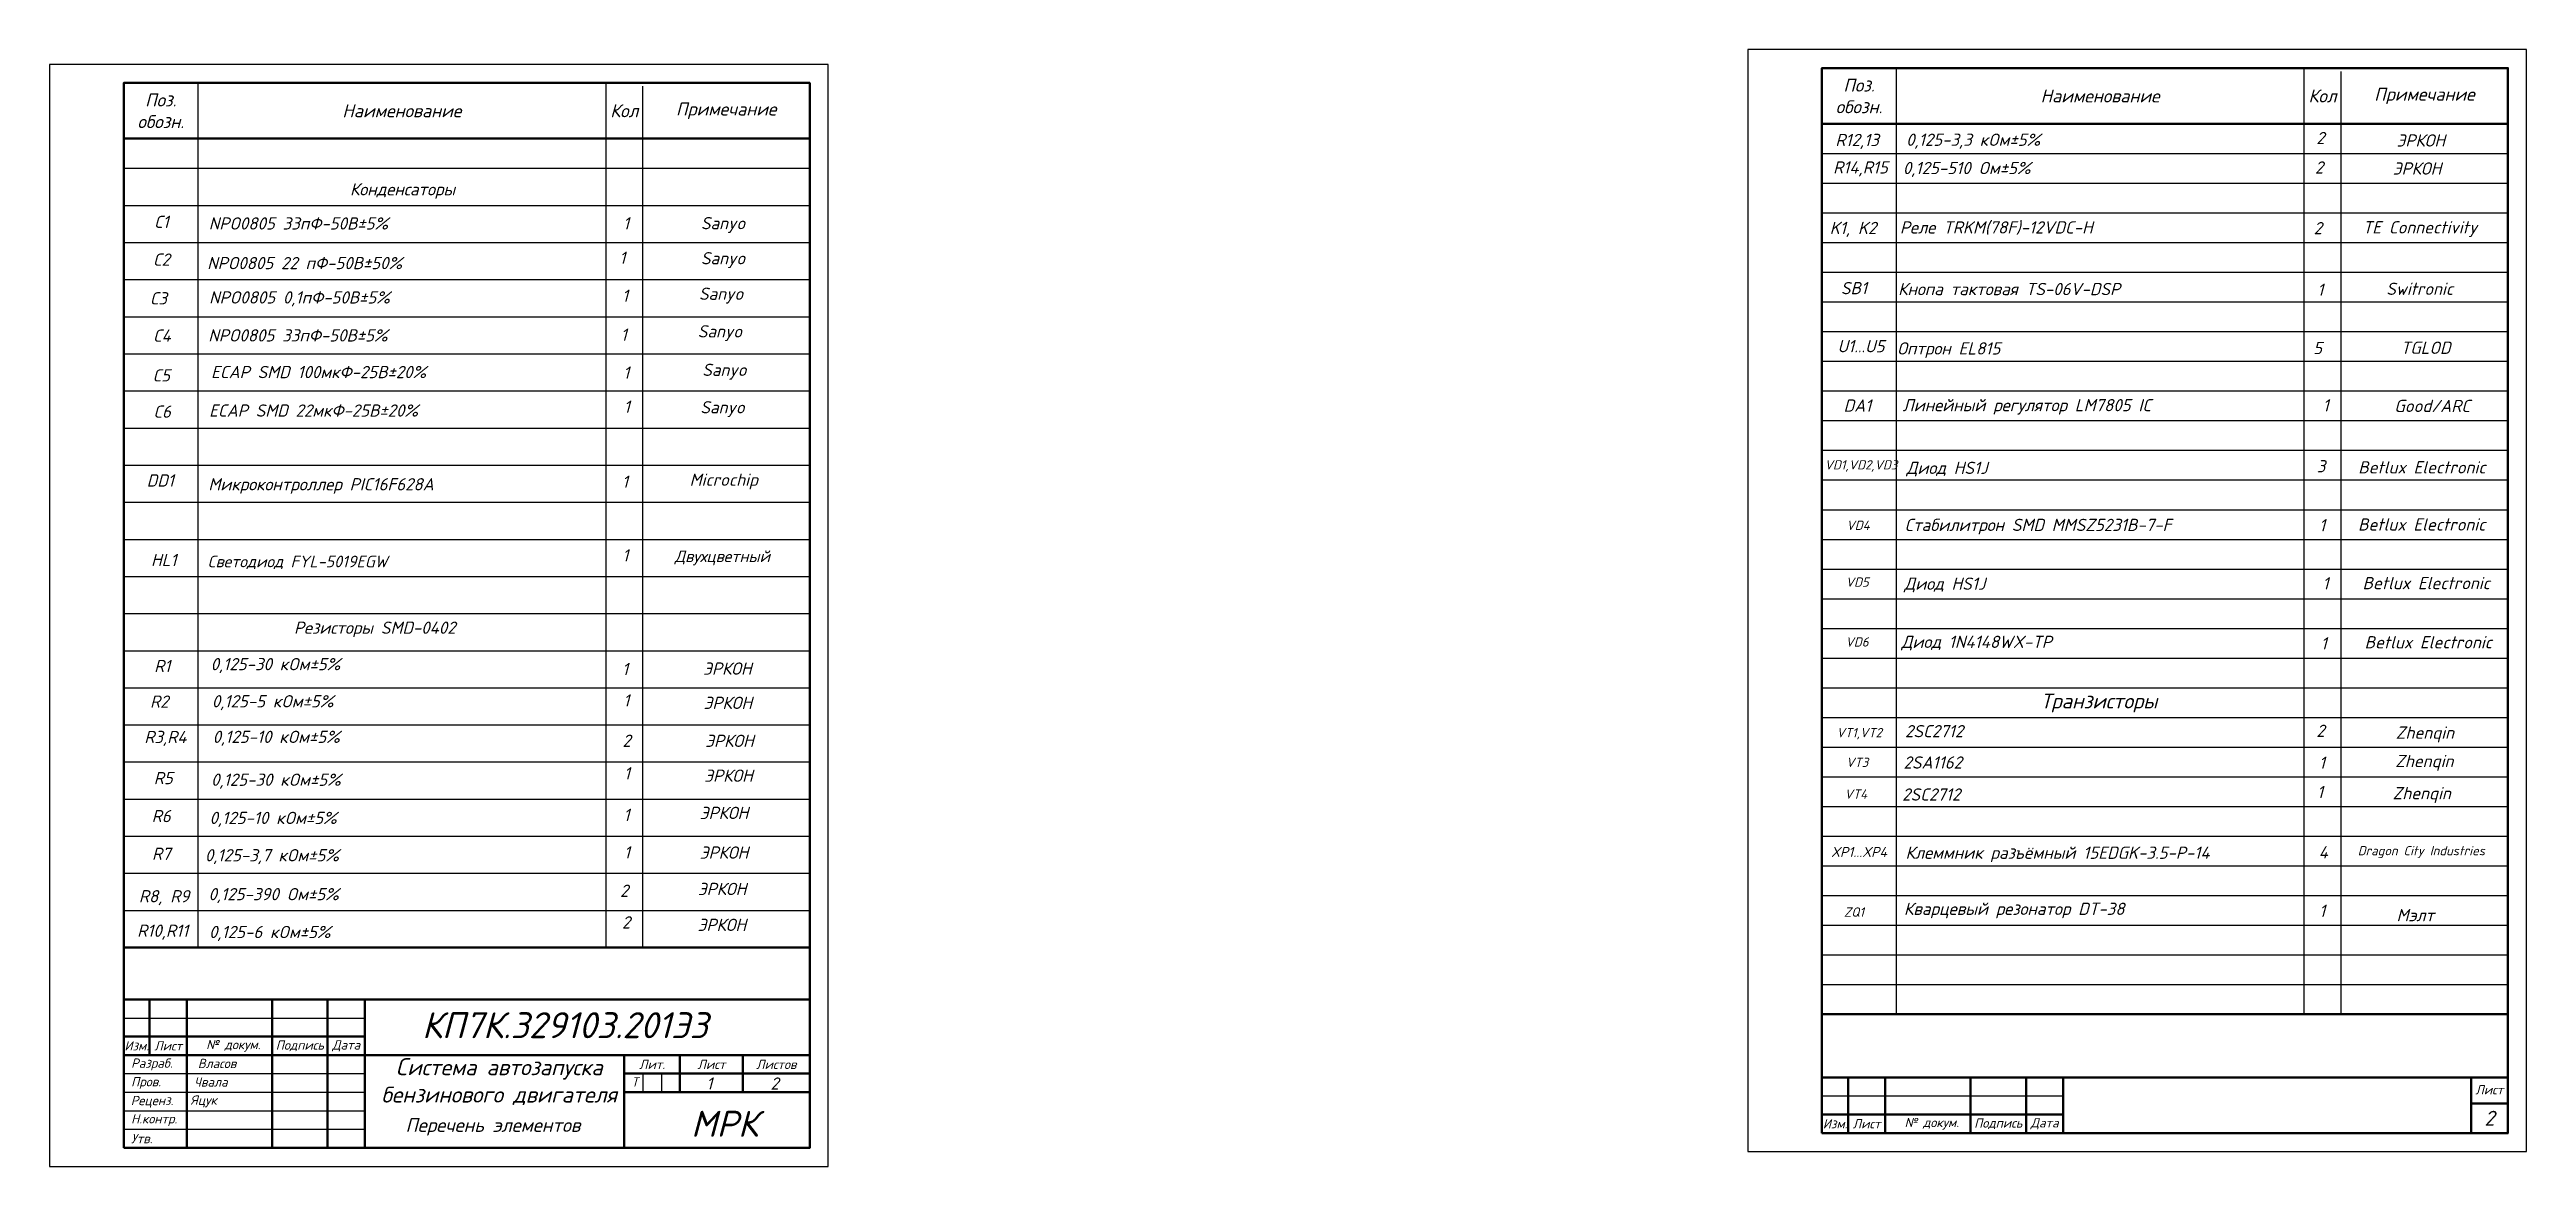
# Model space of a CAD drawing. Header units: millimetres. Extents: x 0 to 668, y 0 to 301.
import ezdxf

# ---------------------------------------------------------------- set-up
doc = ezdxf.new("R2010")
doc.units = ezdxf.units.MM
doc.styles.get("Standard").update_dxf_attribs({"font": 'isocpeui.ttf'})
doc.styles.add('Мой', font='isocpeui.ttf')

msp = doc.modelspace()

# ---------------------------------------------------------------- linework, layer by layer
for p, q in [((498, 296), (498, 41)), ((608, 296), (608, 41)), ((617.96, 295.13), (617.96, 41)), ((40, 292), (40, 59)), ((150, 292), (150, 59)), ((159.96, 291.13), (159.96, 59)), ((478, 281), (478, 273)), ((20, 277), (20, 269)), ((20, 269), (20, 261)), ((20, 269), (205, 269)), ((478, 273), (663, 273)), ((478, 265), (663, 265)), ((20, 259), (205, 259)), ((478, 257), (478, 249)), ((478, 257), (663, 257)), ((20, 249), (205, 249)), ((478, 249), (663, 249)), ((478, 241), (663, 241)), ((20, 239), (205, 239)), ((20, 229), (205, 229)), ((478, 233), (663, 233)), ((478, 225), (663, 225)), ((20, 219), (205, 219)), ((478, 217), (663, 217)), ((20, 209), (205, 209)), ((478, 209), (663, 209)), ((478, 201), (663, 201)), ((20, 199), (205, 199)), ((20, 189), (205, 189)), ((478, 193), (663, 193)), ((478, 185), (663, 185)), ((20, 179), (205, 179)), ((478, 177), (663, 177)), ((20, 169), (205, 169)), ((478, 169), (663, 169)), ((478, 161), (663, 161)), ((20, 159), (205, 159)), ((20, 149), (205, 149)), ((478, 153), (663, 153)), ((478, 145), (663, 145)), ((20, 139), (205, 139)), ((478, 137), (663, 137)), ((20, 129), (205, 129)), ((478, 129), (663, 129)), ((478, 121), (663, 121)), ((20, 119), (205, 119)), ((20, 109), (205, 109)), ((478, 113), (663, 113)), ((478, 105), (663, 105)), ((20, 99), (205, 99)), ((478, 97), (663, 97)), ((20, 89), (205, 89)), ((478, 89), (663, 89)), ((478, 81), (663, 81)), ((20, 79), (205, 79)), ((20, 69), (205, 69)), ((478, 73), (663, 73)), ((478, 65), (663, 65)), ((478, 57), (663, 57)), ((478, 9), (478, 49)), ((478, 49), (663, 49)), ((573, 49), (573, 49)), ((20, 5), (20, 45)), ((115, 45), (115, 45)), ((20, 40), (85, 40)), ((20, 25), (85, 25)), ((160, 25), (160, 20)), ((165, 25), (165, 20)), ((20, 20), (85, 20)), ((20, 15), (85, 15)), ((478.05, 19), (543.05, 19)), ((20, 10), (85, 10))]:
    msp.add_line(p, q)
at = {"lineweight": 50}
for p, q in [((478, 281), (663, 281)), ((20, 277), (205, 277)), ((20, 59), (205, 59)), ((20, 45), (205, 45)), ((27, 45), (27, 30)), ((37, 45), (37, 5)), ((60, 45), (60, 5)), ((75, 45), (75, 5)), ((85, 45), (85, 5)), ((478, 41), (663, 41)), ((20, 35), (85, 35)), ((20, 30), (205, 30)), ((155, 30), (155, 5)), ((170, 30), (170, 20)), ((187, 30), (187, 20)), ((155, 25), (205, 25)), ((155, 25), (155, 20)), ((478.05, 24), (663.05, 24)), ((485.05, 24), (485.05, 9)), ((495.05, 24), (495.05, 9)), ((518.05, 24), (518.05, 9)), ((533.05, 24), (533.05, 9)), ((543.05, 24), (543.05, 9)), ((653.05, 24), (653.05, 9)), ((155, 20), (205, 20)), ((478.05, 14), (543.05, 14)), ((663.05, 17), (653.05, 17)), ((478.05, 9), (663.05, 9))]:
    msp.add_line(p, q, dxfattribs=at)
for points in [[(458, 4), (668, 4), (668, 301), (458, 301)], [(0, 0), (210, 0), (210, 297), (0, 297)]]:
    msp.add_lwpolyline(points, close=True)
for points in [[(478, 9), (663, 9), (663, 296), (478, 296)], [(20, 5), (205, 5), (205, 292), (20, 292)]]:
    msp.add_lwpolyline(points, close=True, dxfattribs=at)

# ---------------------------------------------------------------- texts
for s, width, insert, char_height, attachment_point in [('\\pxqc;{\\fISOCPEUR|b0|i1|c204|p34;Поз.\\Pобозн.}', 20, (30, 284.5), 3.5, 5), ('\\pxqc;{\\fISOCPEUR|b0|i1|c204|p34;Поз.\\Pобозн.}', 20, (488, 288.5), 3.5, 5), ('{\\fISOCPEUR|b0|i1|c204|p34;Наименование}', 110, (553, 288.5), 3.5, 5), ('{\\fISOCPEUR|b0|i1|c204|p34;Наименование}', 110, (95, 284.5), 3.5, 5), ('Изм.', 7, (23.5, 32.5), 2.5, 5), ('Лист', 10, (32, 32.5), 2.5, 5), ('№ докум.', 20.8786, (49.56, 32.5), 2.5, 5), ('Подпись', 15, (67.5, 32.5), 2.5, 5), ('Дата', 10, (80, 32.5), 2.5, 5), ('\\pi2;Разраб.', 17, (20, 27.5), 2.5, 4), ('Лит.', 15, (162.5, 27.5), 2.5, 5), ('Лист', 17, (178.5, 27.5), 2.5, 5), ('Листов', 18, (196, 27.5), 2.5, 5), ('\\pxi0.8;Пров.', 17, (20, 22.5), 2.5, 4), ('Лист', 17, (657.98, 20.66), 2.5, 5), ('\\pxi0.8;Реценз.', 17, (19.91, 17.42), 2.5, 4), ('\\pi2;Н.контр.', 17, (20, 12.5), 2.5, 4), ('\\pi2;Утв.', 17, (20, 7.5), 2.5, 4), ('Изм.', 7, (481.55, 11.5), 2.5, 5), ('Лист', 10, (490.05, 11.5), 2.5, 5), ('№ докум.', 20.8786, (507.61, 11.5), 2.5, 5), ('Подпись', 15, (525.55, 11.5), 2.5, 5), ('Дата', 10, (538.05, 11.5), 2.5, 5)]:
    msp.add_mtext_dynamic_manual_height_columns(s, width=width, gutter_width=12.5, heights=[0], dxfattribs=dict(insert=insert, char_height=char_height, attachment_point=attachment_point))
at = {"style": 'Мой'}
for s, width, heights, insert, char_height, attachment_point in [('Кол', 10, [0], (613, 288.5), 3.5, 5), ('Примечание', 45.0381, [0], (640.48, 288.5), 3.5, 5), ('Кол', 10, [0], (155, 284.5), 3.5, 5), ('Примечание', 45.0381, [0], (182.48, 284.5), 3.5, 5), ('R12,13', 4.6827, [0], (481.62, 278.29), 3.3, 1), ('2', 52, [0], (611.3, 278.81), 3.3, 1), ('ЭРКОН', 99, [0], (632.95, 278.16), 3.3, 1), ('R14,R15', 24.1819, [0], (481.01, 270.89), 3.3, 1), ('2', 52, [55.09], (610.95, 270.88), 3.3, 1), ('ЭРКОН', 99, [0], (631.94, 270.6), 3.3, 1), ('    Конденсаторы', 154, [0], (72.62, 265), 3.3, 1), ('С1', 21.8847, [0], (28.29, 256.22), 3.3, 1), ('NPO0805 33пФ-50В%%P5% ', 115.3925, [0], (42.94, 255.79), 3.3, 1), ('Sanyo', 99, [0], (175.65, 255.87), 3.3, 1), ('K1, K2', 29.5526, [0], (480.1, 254.58), 3.3, 1), ('Реле TRKM(78F)-12VDC-H', 160, [0], (499.02, 254.72), 3.3, 1), ('2', 52, [0], (610.62, 254.53), 3.3, 1), (' TE Connectivity', 99, [0], (621.71, 254.75), 3.3, 1), ('С2', 5, [0], (27.99, 246.05), 3.3, 1), ('\\pxt16;NPO0805 22 пФ-50В%%P50% ', 106.6902, [0], (42.51, 245.11), 3.3, 1), ('1', 52, [0], (153.67, 246.54), 3.3, 1), ('Sanyo', 99, [0], (175.65, 246.42), 3.3, 1), ('С3', 17.5782, [0], (27.15, 235.62), 3.3, 1), ('NPO0805 0,1пФ-50В%%P5% ', 104.8443, [0], (43.03, 235.85), 3.3, 1), ('Sanyo', 99, [0], (175.12, 236.85), 3.3, 1), ('SB1', 4.6827, [0], (483.09, 238.36), 3.3, 1), ('Кнопа тактовая TS-06V-DSP', 110, [0], (498.53, 238.11), 3.3, 1), ('1', 9.9619, [0], (611.58, 237.91), 3.3, 1), ('Switronic ', 99, [0], (630.17, 238.18), 3.3, 1), ('С4', 21.8847, [0], (28, 225.56), 3.3, 1), ('NPO0805 33пФ-50В%%P5% ', 115.3925, [0], (42.81, 225.62), 3.3, 1), ('Sanyo', 99, [0], (174.81, 226.72), 3.3, 1), ('U1...U5', 19.6873, [0], (482.2, 222.71), 3.3, 1), ('Оптрон EL815', 110, [0], (498.33, 222.11), 3.3, 1), ('5', 9.9619, [0], (610.48, 222.21), 3.3, 1), ('TGLOD', 99, [0], (634.06, 222.29), 3.3, 1), ('С5', 17.5782, [0], (27.88, 214.85), 3.3, 1), ('1', 5, [0], (154.72, 215.59), 3.3, 1), ('Sanyo', 99, [0], (176.01, 216.34), 3.3, 1), ('С6', 18.8841, [0], (28.11, 205.08), 3.3, 1), ('Sanyo', 99, [0], (175.51, 206.25), 3.3, 1), ('DA1', 19.6873, [0], (483.84, 206.71), 3.3, 1), ('Линейный регулятор LM7805 IC', 110, [0], (499.75, 206.82), 3.3, 1), ('1', 9.9619, [0], (613.05, 206.78), 3.3, 1), ('Good/ARC', 60.6754, [0], (632.36, 206.61), 3.3, 1), ('\\pxsm1;VD1,VD2,VD3', 27.8826, [2.13], (488.53, 188.79), 2.5, 5), ('3', 9.9619, [0], (611.44, 190.36), 3.3, 1), ('Betlux Electronic', 99, [0], (622.63, 190.07), 3.3, 1), ('DD1', 4.6827, [0], (26.2, 186.52), 3.3, 1), ('Microchip', 99, [0], (172.62, 186.73), 3.3, 1), ('VD4', 22.772, [0], (487.73, 172.79), 2.5, 5), ('1', 9.9619, [0], (612.09, 174.46), 3.3, 1), ('Betlux Electronic', 99, [0], (622.58, 174.66), 3.3, 1), ('HL1', 4.6827, [0], (27.38, 165.09), 3.3, 1), ('1', 52, [0], (154.48, 166.35), 3.3, 1), ('VD5', 22.772, [0], (487.52, 157.48), 2.5, 5), ('1', 9.9619, [0], (613, 158.8), 3.3, 1), ('Betlux Electronic', 99, [0], (623.79, 158.86), 3.3, 1), ('\\pxql;Резисторы SMD-0402 ', 142, [5.2], (65.91, 146.84), 3.3, 1), ('VD6', 22.2621, [1.99], (487.45, 141.35), 2.5, 5), ('1', 9.9619, [0], (612.52, 142.64), 3.3, 1), ('Betlux Electronic', 99, [0], (624.35, 142.92), 3.3, 1), ('R1', 28.1599, [0], (28.21, 136.5), 3.3, 1), ('1', 52, [0], (154.41, 135.69), 3.3, 1), ('ЭРКОН', 99, [0], (176.26, 135.82), 3.3, 1), ('R2', 5, [0], (27.1, 126.93), 3.3, 1), ('1', 52, [0], (154.73, 127.24), 3.3, 1), ('Транзисторы', 110, [0], (537, 124.89), 4, 4), ('ЭРКОН', 99, [0], (176.38, 126.59), 3.3, 1), ('\\pxqc;R3,R4', 24.2914, [0], (19.1, 117.39), 3.3, 1), ('0,125-10 кOм%%P5%', 160, [0], (43.99, 117.43), 3.3, 1), ('2', 52, [0], (154.5, 116.38), 3.3, 1), ('ЭРКОН', 99, [0], (176.82, 116.35), 3.3, 1), ('VT1,VT2', 22.772, [0], (488.05, 116.62), 2.5, 5), ('2', 9.9619, [0], (611.34, 119.06), 3.3, 1), ('\\pxqc;Zhenqin', 45.0381, [0], (618.08, 118.57), 3.3, 1), ('1', 52, [0], (154.91, 107.61), 3.3, 1), ('ЭРКОН', 99, [0], (176.56, 106.96), 3.3, 1), ('VT3', 22.772, [0], (487.5, 108.91), 2.5, 5), ('1', 9.9619, [0], (612.03, 110.47), 3.3, 1), ('\\pxqc;Zhenqin', 45.0381, [0], (617.92, 110.91), 3.3, 1), ('R5', 28.1599, [0], (28.11, 106.31), 3.3, 1), ('VT4', 22.772, [0], (487.13, 100.36), 2.5, 5), ('1', 9.9619, [0], (611.52, 102.57), 3.3, 1), ('\\pxqc;Zhenqin', 45.0381, [0], (617.22, 102.24), 3.3, 1), ('R6', 28.1599, [0], (27.55, 96.07), 3.3, 1), ('0,125-10 кOм%%P5%', 160, [0], (43.16, 95.58), 3.3, 1), ('1', 52, [0], (154.79, 96.4), 3.3, 1), ('ЭРКОН', 99, [0], (175.35, 96.93), 3.3, 1), ('R7', 5, [0], (27.63, 85.91), 3.3, 1), ('0,125-3,7 кOм%%P5%', 160, [0], (41.92, 85.52), 3.3, 1), ('1', 52, [0], (154.9, 86.29), 3.3, 1), ('ЭРКОН', 99, [0], (175.35, 86.24), 3.3, 1), ('Клеммник разъёмный 15EDGK-3.5-P-14', 106.7631, [0], (500.52, 84.1), 3.3, 4), ('4', 9.9619, [0], (611.96, 86.32), 3.3, 1), ('R8, R9', 22.3216, [0], (24.1, 74.47), 3.3, 1), ('2', 52, [0], (153.86, 75.95), 3.3, 1), ('ЭРКОН', 99, [0], (174.83, 76.43), 3.3, 1), ('2', 52, [55.09], (154.37, 67.42), 3.3, 1), ('ZQ1', 22.772, [0], (486.65, 68.55), 2.5, 5), ('Кварцевый резонатор DT-38', 106.7631, [0], (500.1, 68.98), 3.3, 4), ('1', 9.9619, [0], (612.1, 70.54), 3.3, 1), ('Мэлт', 99, [0], (632.95, 69.37), 3.3, 1), ('R10,R11', 5, [0], (23.62, 65.17), 3.3, 1), ('0,125-6 кOм%%P5%', 160, [0], (43.02, 64.83), 3.3, 1), ('ЭРКОН', 99, [0], (174.77, 66.76), 3.3, 1), ('Власов', 18, [0], (40, 29), 2.5, 1), ('\\pxqc;С{\\H0.93478x;истема автозапуска бензинового двигателя}', 73.2474, [20.31], (84.63, 29.18), 4.6, 1), ('Чвала', 16, [0], (39, 24), 2.5, 1), ('T', 50, [0], (156.86, 24.03), 2.5, 1), ('1', 50, [0], (177.13, 24), 3.3, 1), ('2', 3.5, [0], (194.42, 24), 3.3, 1), ('Яцук', 16, [0], (38.03, 19.11), 2.5, 1), ('МРК', 21, [0], (173, 15), 7, 1), ('2', 9.9464, [0], (658.03, 13), 4, 5), ('Перечень элементов', 56.7693, [0], (96, 13), 3.7, 1)]:
    msp.add_mtext_dynamic_manual_height_columns(s, width=width, gutter_width=12.5, heights=heights, dxfattribs=dict(at, insert=insert, char_height=char_height, attachment_point=attachment_point))
at = {"char_height": 3.3, "attachment_point": 1, "style": 'Мой'}
for s, insert, width in [('0,125-3,3 кOм±5%', (500.72, 278.35), 104.8443), ('0,125-510 Oм±5% ', (499.84, 270.73), 104.8443), ('1', (154.67, 255.83), 104.8443), ('1', (154.4, 236.31), 104.8443), ('1', (154.05, 225.82), 104.8443), ('1', (154.87, 206.4), 104.8443), ('Диод HS1J', (500.77, 189.92), 124.3656), ('Микроконтроллер PIC16F628A', (42.81, 185.5), 104.8443), ('1', (154.38, 186.2), 104.8443), ('{\\H0.95x;Светодиод FYL-5019EGW}', (42.66, 164.6), 104.8443), ('{\\H0.95x;Двухцветный}', (168.59, 166), 104.8443), ('Диод HS1J', (500.18, 158.71), 124.3656), ('0,125-30 кOм±5%', (43.45, 137.02), 104.8443), ('0,125-5 кOм±5%', (43.78, 127.02), 104.8443), ('0,125-30 кOм±5%', (43.58, 105.87), 104.8443), (' {\\H0.75x;Dragon City Industries}', (620.4, 86.33), 60.6754), ('0,125-390 Oм±5%', (42.88, 75.03), 104.8443)]:
    msp.add_mtext(s, dxfattribs=dict(at, insert=insert, width=width))
at = {"color": 32, "true_color": 0xcd6928, "style": 'Мой'}
for s, width, insert, char_height, attachment_point in [('{\\C7; ECAP SMD 100мкФ-25В%%P20% } ', 104.8443, (41.46, 215.74), 3.3, 1), ('{\\C7;ECAP SMD 22мкФ-25В%%P20% }', 106.6645, (43.04, 205.37), 3.3, 1), ('{\\C7;Стабилитрон SMD MMSZ5231B-7-F}', 110, (500.36, 172.45), 3.3, 4), ('{\\C7;Диод 1N4148WX-TP}', 110, (499.42, 141.04), 3.3, 4), ('{\\C256;2SC2712}', 110, (500.4, 117.31), 3.3, 4), ('{\\C256;2SA1162}', 110, (499.98, 108.86), 3.3, 4), ('{\\C256;2SC2712}', 110, (499.62, 100.24), 3.3, 4), ('{\\C7;XP1...XP4}', 22.772, (487.99, 84.76), 2.7, 5)]:
    msp.add_mtext_dynamic_manual_height_columns(s, width=width, gutter_width=12.5, heights=[0], dxfattribs=dict(at, insert=insert, char_height=char_height, attachment_point=attachment_point))
at = {"lineweight": 30, "insert": (100.45, 41.56), "char_height": 7, "attachment_point": 1}
msp.add_mtext_dynamic_manual_height_columns('КП7К.329103.201Э3', width=92.4945, gutter_width=12.5, heights=[0], dxfattribs=at)

doc.saveas('drawing.dxf')
